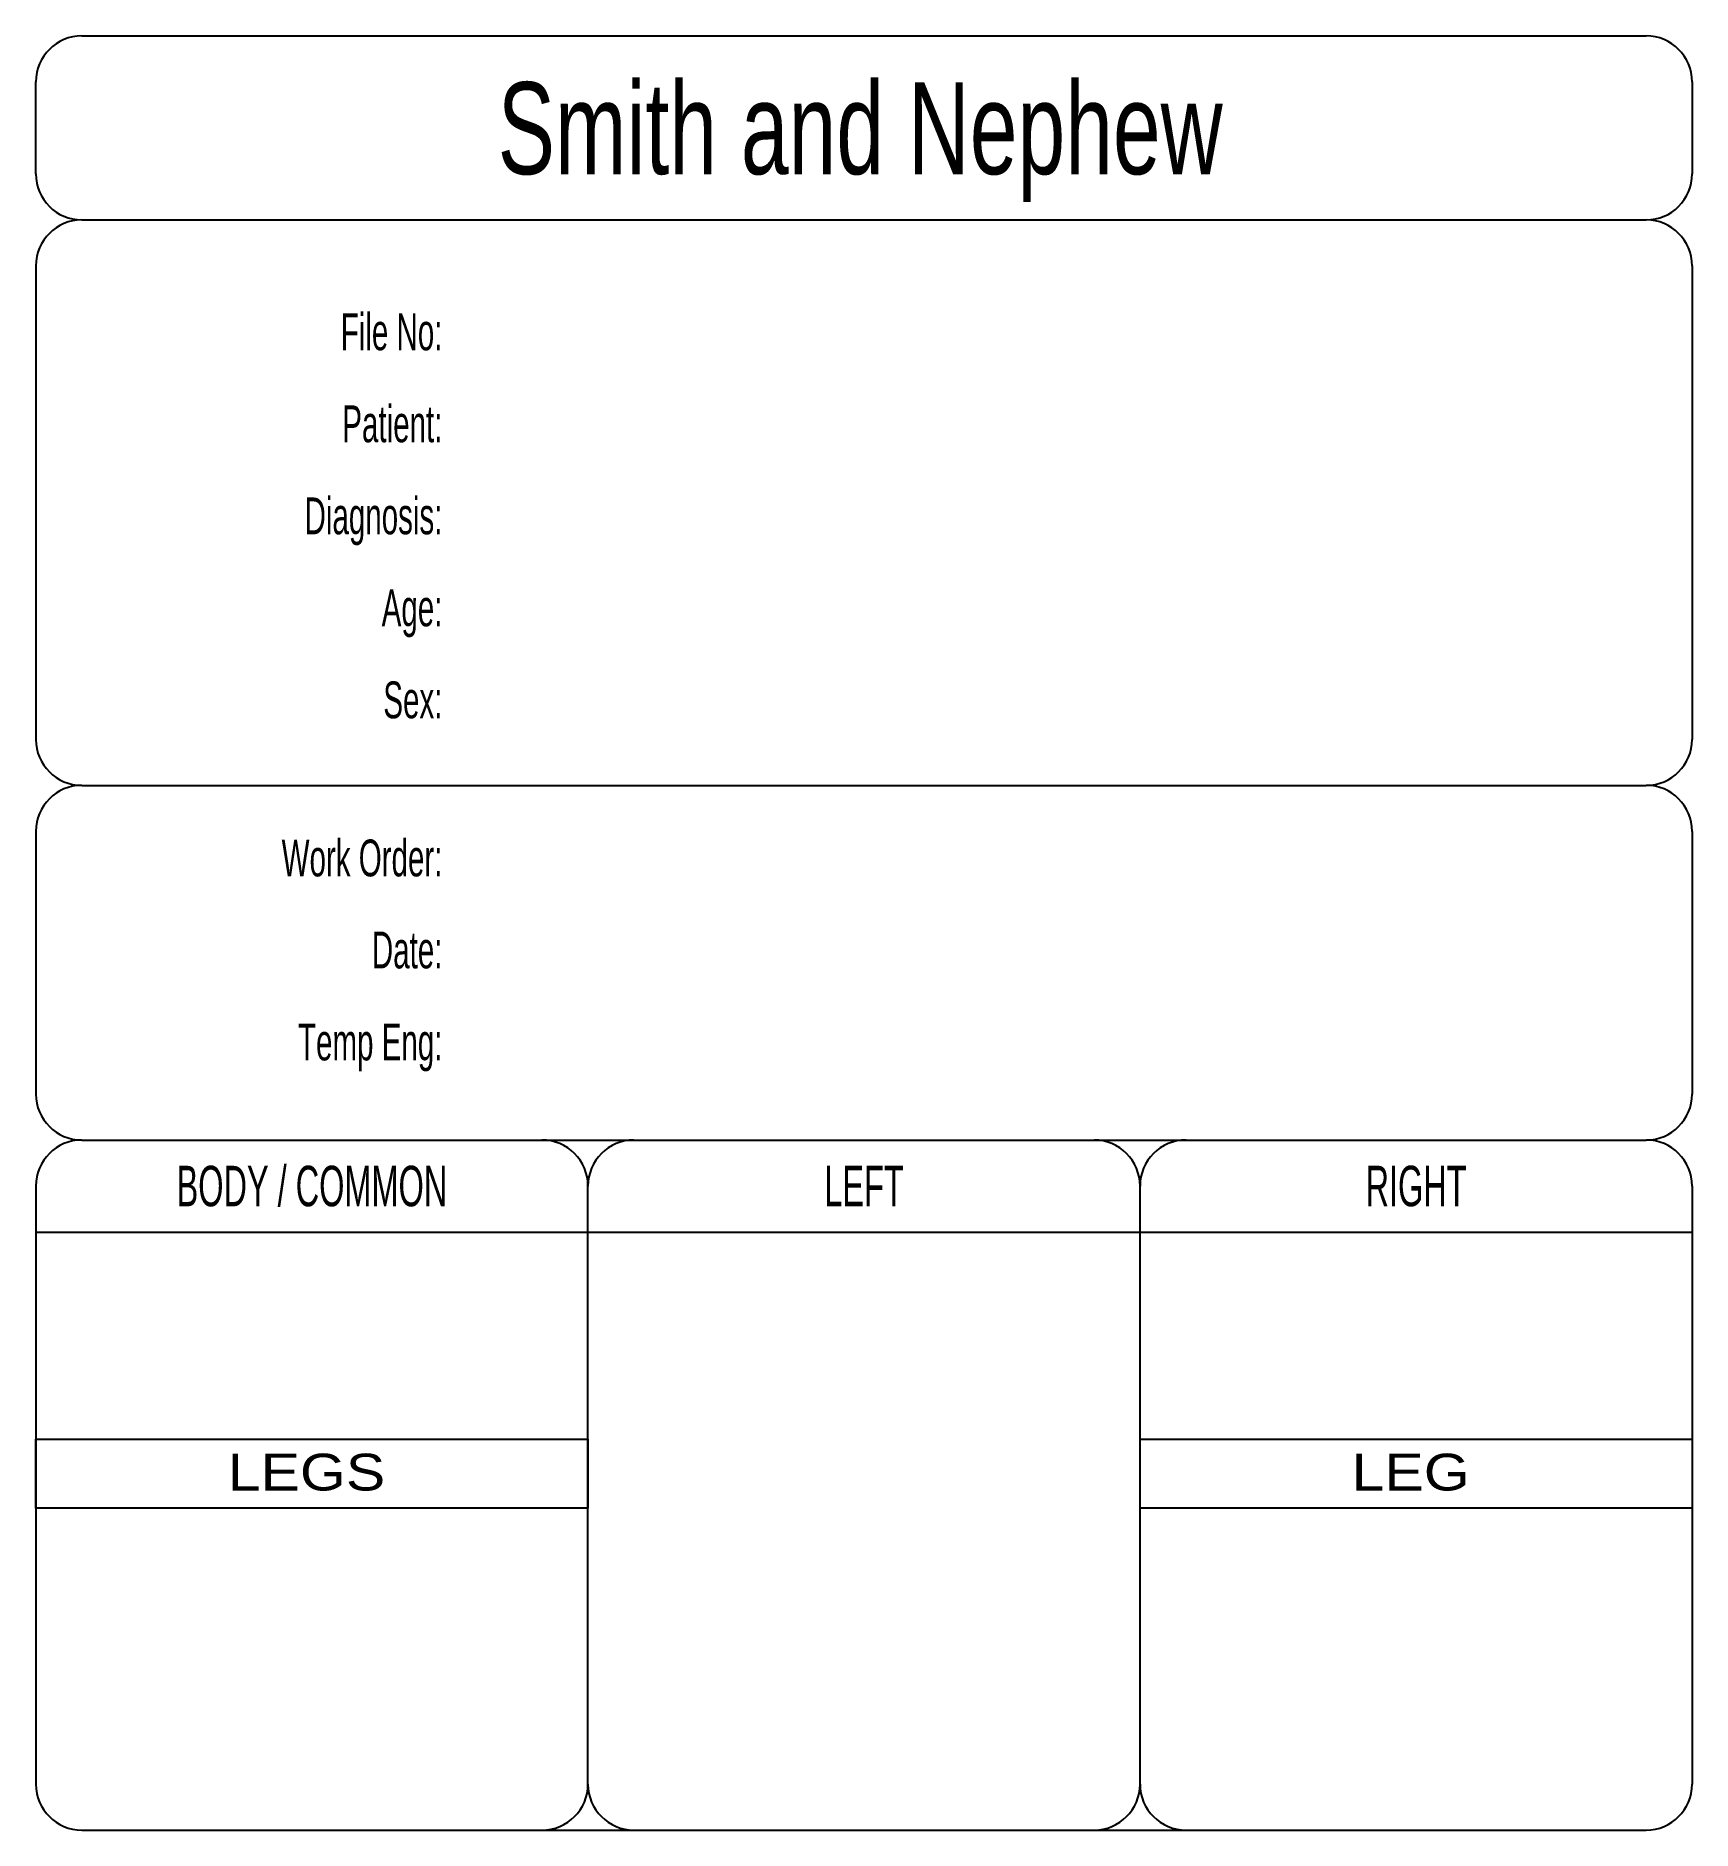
# Model space of a CAD drawing. Extents: x 54.5 to 59, y 29.88 to 34.75.
import ezdxf
from ezdxf.enums import TextEntityAlignment as Align

# ---------------------------------------------------------------- set-up
doc = ezdxf.new("R2010")
doc.units = 0
doc.header["$MEASUREMENT"] = 0
for name, color, linetype in [('1', 18, 'CONTINUOUS'), ('DATA', 18, 'CONTINUOUS'), ('TITLEBOX', 18, 'CONTINUOUS')]:
    doc.layers.add(name, color=color, linetype=linetype)

# ---------------------------------------------------------------- blocks, each defined once
blk = doc.blocks.new('LEGCOMMON')
at = {"layer": '1'}
blk.add_lwpolyline([(0, 0.875), (0, 1.0625), (1.5, 1.0625), (1.5, 0.875)], close=True, dxfattribs=at)
at = {"layer": '1', "color": 18, "width": 1.2}
blk.add_text('LEGS', height=0.1, dxfattribs=at).set_placement((0.7352, 0.9227), align=Align.CENTER)
at = {"layer": '1', "flags": 1}
for tag in ['Anklet', 'AnkleTape', 'WorkOrder', 'WristPleat', 'fileno', 'TapeLengths', 'TapeLengths2', 'TapeLengthsPt1', 'TapeLengthsPt2', 'TemplateEngineer', 'ThighBand', 'ThighBandBK', 'ThighLength', 'ToeStyle', 'TopLegPleat1', 'TopLegPleat2', 'TapeMMs2', 'TapeMMs', 'sex', 'Zipper', 'ZipperLength', 'date', 'diagnosis', 'orderdate', 'curvetype', 'age', 'ShoulderPleat', 'Sleeve', 'Status', 'Stump', 'Qty', 'Gauntlet', 'GramsAnkle', 'Grams', 'Grams2', 'Contracture', 'patient', 'units', 'DOBmth', 'Fabric', 'FirstTape', 'Flap', 'FootLength', 'FootPleat1', 'FootPleat2', 'HeelStyle', 'HeelType', 'KneeBand', 'KneeLength', 'Lining', 'MMAnkle', 'Modulus', 'Reduction', 'Reduction2', 'ReductionAnkle', 'DOByr', 'Data', 'LastTape', 'Leg', 'MM', 'Pressure', 'ID']:
    blk.add_attdef(tag, (0, 0), '', height=0.125, dxfattribs=at)
blk = doc.blocks.new('LEGLEG')
at = {"layer": '1'}
blk.add_lwpolyline([(0, 0.875), (0, 1.0625), (1.5, 1.0625), (1.5, 0.875)], close=True, dxfattribs=at)
at = {"layer": '1', "color": 18, "width": 1.2}
blk.add_text('LEG', height=0.1, dxfattribs=at).set_placement((0.7352, 0.9227), align=Align.CENTER)
at = {"layer": '1', "flags": 1}
for tag in ['Anklet', 'AnkleTape', 'WorkOrder', 'WristPleat', 'fileno', 'TapeLengths', 'TapeLengths2', 'TapeLengthsPt1', 'TapeLengthsPt2', 'TemplateEngineer', 'ThighBand', 'ThighBandBK', 'ThighLength', 'ToeStyle', 'TopLegPleat1', 'TopLegPleat2', 'TapeMMs2', 'TapeMMs', 'sex', 'Zipper', 'ZipperLength', 'date', 'diagnosis', 'orderdate', 'curvetype', 'age', 'ShoulderPleat', 'Sleeve', 'Status', 'Stump', 'Qty', 'Gauntlet', 'GramsAnkle', 'Grams', 'Grams2', 'Contracture', 'patient', 'units', 'DOBmth', 'Fabric', 'FirstTape', 'Flap', 'FootLength', 'FootPleat1', 'FootPleat2', 'HeelStyle', 'HeelType', 'KneeBand', 'KneeLength', 'Lining', 'MMAnkle', 'Modulus', 'Reduction', 'Reduction2', 'ReductionAnkle', 'DOByr', 'Data', 'LastTape', 'Leg', 'MM', 'Pressure', 'ID']:
    blk.add_attdef(tag, (0, 0), '', height=0.125, dxfattribs=at)
blk = doc.blocks.new('MAINPATIENTDETAILS')
at = {"layer": '1', "linetype": 'Continuous'}
for p, q in [((0.125, 4.875), (4.375, 4.875)), ((0, 4.5), (0, 4.75)), ((4.5, 4.75), (4.5, 4.5)), ((0.125, 4.375), (4.375, 4.375)), ((4.5, 4.25), (4.5, 2.9636)), ((4.5, 2.7136), (4.5, 2)), ((4.5, 1.75), (4.5, 1)), ((4.5, 1.75), (4.5, 0.125))]:
    blk.add_line(p, q, dxfattribs=at)
at = {"layer": '1'}
for p, q in [((0, 4.25), (0, 2.9636)), ((0.125, 2.8386), (4.375, 2.8386)), ((0, 2.7136), (0, 2)), ((0.125, 1.875), (4.375, 1.875)), ((0, 1.75), (0, 1)), ((0, 1.75), (0, 0.125)), ((1.5, 1), (1.5, 1.75)), ((1.5, 0.125), (1.5, 1.75)), ((3, 1), (3, 1.75)), ((3, 0.125), (3, 1.75)), ((0, 1.625), (4.5, 1.625)), ((0.125, 0), (4.375, 0))]:
    blk.add_line(p, q, dxfattribs=at)
at = {"layer": '1', "linetype": 'Continuous'}
for centre, start, end in [((0.125, 4.75), 90, 180), ((4.375, 4.75), 0, 90), ((0.125, 4.5), 180, 270), ((4.375, 4.5), 270, 0), ((0.125, 4.25), 90, 180), ((4.375, 4.25), 0, 90), ((4.375, 2.9636), 270, 0), ((0.125, 0.125), 180, 270), ((4.375, 0.125), 270, 0)]:
    blk.add_arc(centre, 0.125, start, end, dxfattribs=at)
at = {"layer": '1'}
for centre, start, end in [((0.125, 2.9636), 180, 270), ((0.125, 2.7136), 90, 180), ((4.375, 2.7136), 0, 90), ((0.125, 2), 180, 270), ((4.375, 2), 270, 0), ((0.125, 1.75), 90, 180), ((1.375, 1.75), 0, 90), ((1.375, 1.75), 0, 90), ((1.625, 1.75), 90, 180), ((2.875, 1.75), 0, 90), ((3.125, 1.75), 90, 180), ((4.375, 1.75), 0, 90), ((1.375, 0.125), 270, 0), ((1.625, 0.125), 180, 270), ((2.875, 0.125), 270, 0), ((3.125, 0.125), 180, 270)]:
    blk.add_arc(centre, 0.125, start, end, dxfattribs=at)
at = {"layer": '1', "color": 18, "width": 0.697237}
blk.add_text('Smith and Nephew', height=0.25, dxfattribs=at).set_placement((2.2396, 4.4992), align=Align.CENTER)
at = {"layer": '1', "width": 0.6}
for s, p in [('File No:', (1.1046, 4.0209)), ('Patient:', (1.1046, 3.7709)), ('Diagnosis:', (1.1046, 3.5209)), ('Age:', (1.1046, 3.2709)), ('Sex:', (1.1046, 3.0209)), ('Work Order:', (1.1046, 2.5914)), ('Date:', (1.1046, 2.3414)), ('Temp Eng:', (1.1046, 2.0914))]:
    blk.add_text(s, height=0.1, dxfattribs=at).set_placement(p, align=Align.RIGHT)
for s, p in [('BODY / COMMON', (0.75, 1.75)), ('LEFT', (2.25, 1.75)), ('RIGHT', (3.75, 1.75))]:
    blk.add_text(s, height=0.11, dxfattribs=at).set_placement(p, align=Align.MIDDLE_CENTER)
at = {"layer": '1'}
for tag, p in [('fileno', (1.3546, 4.0209)), ('patient', (1.3546, 3.7709)), ('diagnosis', (1.3546, 3.5209)), ('age', (1.3546, 3.2709)), ('sex', (1.3546, 3.0209)), ('WorkOrder', (1.3546, 2.5914)), ('orderdate', (1.3546, 2.3414)), ('TemplateEngineer', (1.3546, 2.0914))]:
    blk.add_attdef(tag, p, '', height=0.125, dxfattribs=at)
at = {"layer": '1', "flags": 1}
for tag in ['Anklet', 'AnkleTape', 'WristPleat', 'TapeLengths', 'TapeLengths2', 'TapeLengthsPt1', 'TapeLengthsPt2', 'ThighBand', 'ThighBandBK', 'ThighLength', 'ToeStyle', 'TopLegPleat1', 'TopLegPleat2', 'TapeMMs2', 'TapeMMs', 'Zipper', 'ZipperLength', 'date', 'curvetype', 'ShoulderPleat', 'Sleeve', 'Status', 'Stump', 'Qty', 'Gauntlet', 'GramsAnkle', 'Grams', 'Grams2', 'Contracture', 'units', 'DOBmth', 'Fabric', 'FirstTape', 'Flap', 'FootLength', 'FootPleat1', 'FootPleat2', 'HeelStyle', 'HeelType', 'KneeBand', 'KneeLength', 'Lining', 'MMAnkle', 'Modulus', 'Reduction', 'Reduction2', 'ReductionAnkle', 'DOByr', 'Data', 'LastTape', 'Leg', 'MM', 'Pressure', 'ID']:
    blk.add_attdef(tag, (0, 0), '', height=0.125, dxfattribs=at)

msp = doc.modelspace()

# ---------------------------------------------------------------- block references
at = {"layer": 'DATA'}
for name, p in [('LEGCOMMON', (54.5, 29.8767)), ('LEGLEG', (57.5, 29.8767))]:
    msp.add_blockref(name, p, dxfattribs=at)
at = {"layer": 'TITLEBOX'}
msp.add_blockref('MAINPATIENTDETAILS', (54.5, 29.8767), dxfattribs=at)

doc.saveas('drawing.dxf')
